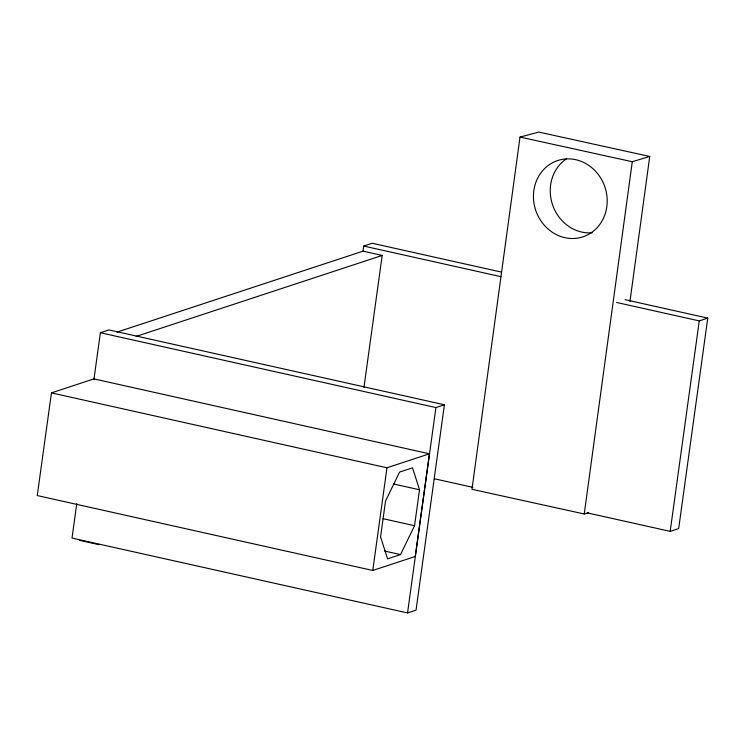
<?xml version="1.0" encoding="UTF-8"?>
<svg xmlns="http://www.w3.org/2000/svg" width="745" height="745" viewBox="0 0 745 745"><rect width="100%" height="100%" fill="white"/><g stroke="black" fill="none" stroke-linecap="round" stroke-linejoin="round"><path stroke-width="1.12" d="M629.963 301.418L649.733 156.459L538.775 132.07L520.01 137.061L471.967 489.307L584.238 513.985L588.606 512.607M584.238 513.985L632.282 161.73L649.733 156.459M51.452 392.876L37.25 495.555L372.77 570.465L415.254 556.478L429.446 453.807L93.926 378.888L51.452 392.876L386.972 467.795L429.446 453.807M76.763 503.667L72.014 538.076L407.543 612.93L416.045 610.136L444.411 404.777L108.872 329.923L100.379 332.726L93.879 379.764M116.993 332.13L363.011 251.167L363.718 246.055L372.211 243.261L501.441 272.093M363.96 387.381L382.185 255.442L363.011 251.167M372.77 570.465L386.972 467.795M414.555 525.719L419.528 489.782L412.525 467.832L399.571 472.097L385.547 500.975L380.574 536.912L387.577 558.852L400.531 554.587L414.555 525.719L382.977 518.669M407.543 612.93L435.918 407.571L444.411 404.777M670.183 531.371L699.257 320.909L707.75 318.106L678.676 528.577L670.183 531.371L587.405 512.905M136.167 336.405L382.185 255.442M520.01 137.061L632.282 161.73M624.999 299.648L707.75 318.106M363.718 246.055L500.882 276.656M616.506 302.442L699.257 320.909M100.379 332.726L435.918 407.571M434.326 478.765L472.879 487.36M393.593 483.989L419.528 489.782M384.746 551.067L400.531 554.587M79.799 540.395L98.973 544.669M592.107 232.766A40.193 36.505 71.5 0 1 552.697 205.21A40.193 36.505 71.5 0 1 566.256 158.946M534.51 186.902A40.193 36.505 71.5 0 0 580.56 237.534A40.193 36.505 71.5 0 0 595.898 171.629A40.193 36.505 71.5 0 0 534.51 186.902"/></g></svg>
